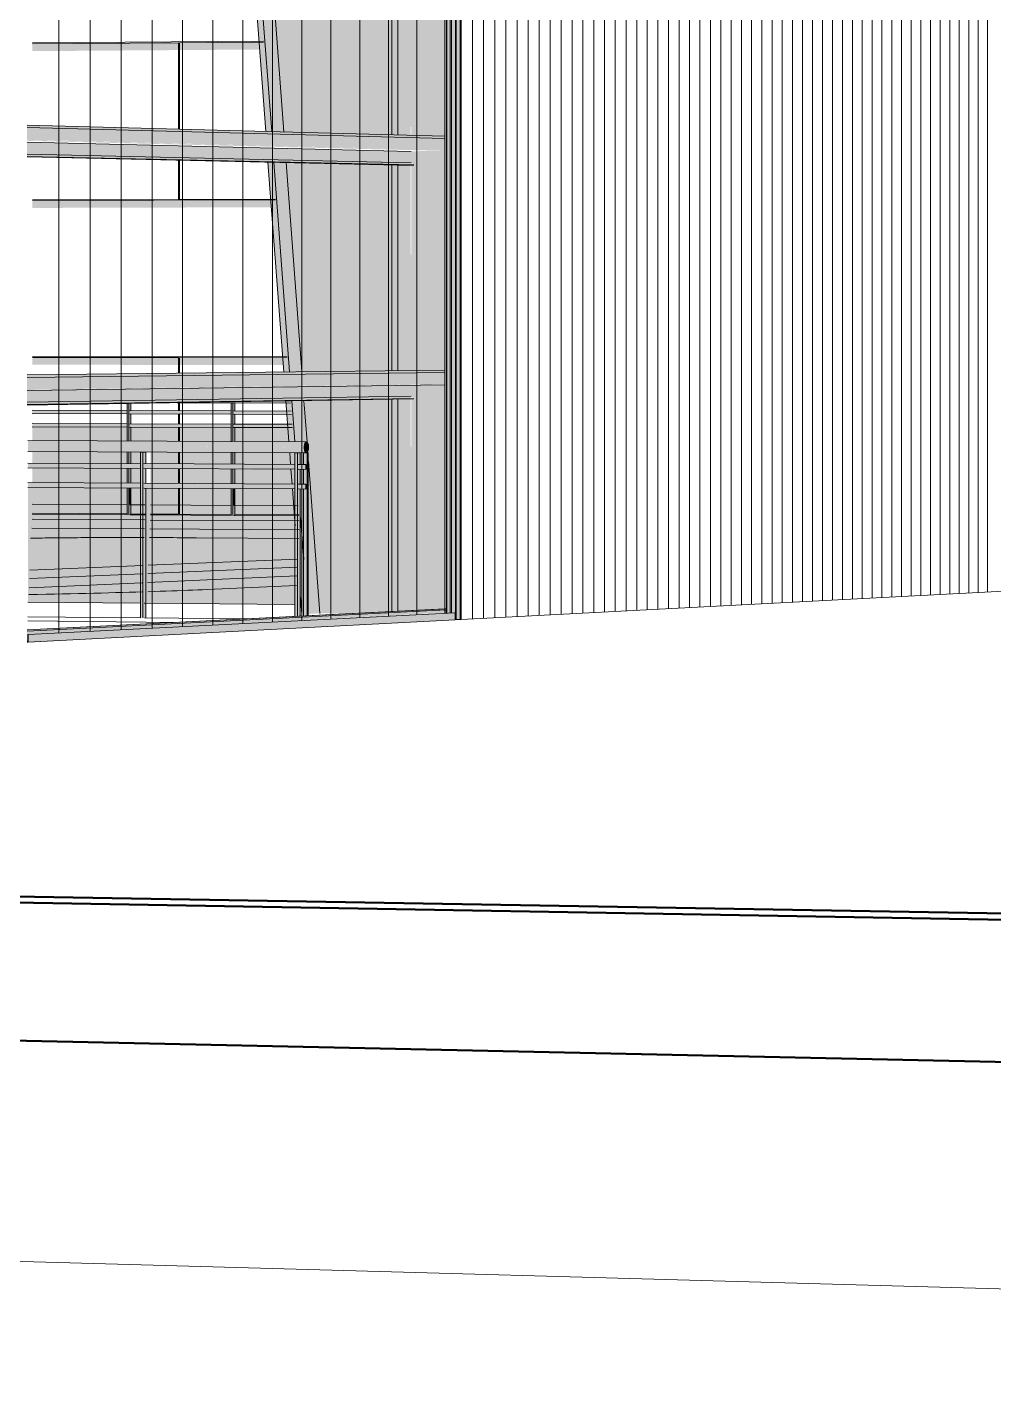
# Model space of a CAD drawing. Header units: inches. Extents: x 31213 to 31218, y -65 to 66.
# Drawn here: x 31217.7762 to 31217.8405, y 65.9282 to 66.0182 of the extents above; entities that cross this region are included whole.
import ezdxf

# ---------------------------------------------------------------- set-up
doc = ezdxf.new("R2010")
doc.units = ezdxf.units.IN
doc.header["$MEASUREMENT"] = 0
for name, pattern in [('Center 1_4_', [0.53125, 0.25, -0.09375, 0.09375, -0.09375]), ('Dash 1_16_', [0.125, 0.0625, -0.0625]), ('Hidden', [0.28125, 0.1875, -0.09375])]:
    doc.linetypes.add(name, pattern=pattern)
for name, color, linetype, lineweight in [('A-FLOR', 192, 'Continuous', 13), ('A-FLOR-CLRS', 90, 'Dash 1_16_', 9), ('A-FLOR-HRAL', 11, 'Continuous', 9), ('A-FLOR-OTLN', 90, 'Continuous', 9), ('A-GLAZ-CURT', 52, 'Continuous', 9), ('A-GLAZ-CWMG', 51, 'Continuous', 9), ('A-PROP-SBCK', 71, 'Hidden', 50), ('A-WALL', 113, 'Continuous', 13), ('A-WALL-PATT', 111, 'Continuous', 13), ('L-SITE-WALL', 31, 'Continuous', 13), ('PROP', 3, 'Center 1_4_', 9), ('S-BEAM', 12, 'Continuous', 9), ('S-COLS', 52, 'Continuous', 9)]:
    doc.layers.add(name, color=color, linetype=linetype, lineweight=lineweight)

# ---------------------------------------------------------------- blocks, each defined once
blk = doc.blocks.new('FP_83-Looking South West')
at = {"layer": 'A-WALL-PATT', "lineweight": 9}
for p, q in [((-31660.034528, 65.978741), (-31660.034528, 66.05645)), ((-31660.03378, 65.97878), (-31660.03378, 66.056346)), ((-31660.033034, 65.978819), (-31660.033034, 66.056242)), ((-31660.032292, 65.978858), (-31660.032292, 66.056139)), ((-31660.031552, 65.978896), (-31660.031552, 66.056036)), ((-31660.030815, 65.978935), (-31660.030815, 66.055934)), ((-31660.03008, 65.994473), (-31660.03008, 66.055832)), ((-31660.029348, 65.994473), (-31660.029348, 66.05573)), ((-31660.028619, 65.97905), (-31660.028619, 66.055629)), ((-31660.027892, 65.979088), (-31660.027892, 66.055528)), ((-31660.027169, 65.979126), (-31660.027169, 66.055427)), ((-31660.026447, 65.979164), (-31660.026447, 66.055327)), ((-31660.025729, 65.979201), (-31660.025729, 66.055227)), ((-31660.025012, 65.979239), (-31660.025012, 66.055128)), ((-31660.024299, 65.979276), (-31660.024299, 66.055029)), ((-31660.023588, 65.979313), (-31660.023588, 66.05493)), ((-31660.02288, 65.97935), (-31660.02288, 66.054831)), ((-31660.022174, 65.979387), (-31660.022174, 66.054733)), ((-31660.02147, 65.979424), (-31660.02147, 66.054636)), ((-31660.020769, 65.979461), (-31660.020769, 66.054538)), ((-31660.020071, 65.979497), (-31660.020071, 66.054441)), ((-31660.019375, 65.979534), (-31660.019375, 66.054345)), ((-31660.018682, 65.97957), (-31660.018682, 66.054248)), ((-31660.017991, 65.979606), (-31660.017991, 66.054152)), ((-31660.017302, 65.979642), (-31660.017302, 66.054057)), ((-31660.016616, 65.979678), (-31660.016616, 66.053961)), ((-31660.015933, 65.979714), (-31660.015933, 66.053866)), ((-31660.015251, 65.979749), (-31660.015251, 66.053772)), ((-31660.014572, 65.979785), (-31660.014572, 66.053677)), ((-31660.013896, 65.97982), (-31660.013896, 66.053583)), ((-31660.013222, 65.979856), (-31660.013222, 66.05349)), ((-31660.01255, 65.979891), (-31660.01255, 66.053396)), ((-31660.011881, 65.979926), (-31660.011881, 66.053303)), ((-31660.011213, 65.979961), (-31660.011213, 66.053211)), ((-31660.010549, 65.979995), (-31660.010549, 66.053118)), ((-31660.009886, 65.98003), (-31660.009886, 66.053026)), ((-31660.009226, 65.980065), (-31660.009226, 66.052935)), ((-31660.008568, 65.980099), (-31660.008568, 66.052843)), ((-31660.007912, 65.980133), (-31660.007912, 66.052752)), ((-31660.007259, 65.980168), (-31660.007259, 66.052661)), ((-31660.006608, 65.980202), (-31660.006608, 66.052571)), ((-31660.005959, 65.980236), (-31660.005959, 66.052481)), ((-31660.005312, 65.980269), (-31660.005312, 66.052391)), ((-31660.004668, 65.980303), (-31660.004668, 66.052301)), ((-31660.004025, 65.980337), (-31660.004025, 66.052212)), ((-31660.003385, 65.98037), (-31660.003385, 66.052123)), ((-31660.002747, 65.980404), (-31660.002747, 66.052034)), ((-31660.002112, 65.980437), (-31660.002112, 66.051946)), ((-31660.001478, 65.98047), (-31660.001478, 66.051858)), ((-31660.000846, 65.980503), (-31660.000846, 66.05177)), ((-31660.000217, 65.980536), (-31660.000217, 66.051683)), ((-31660.03008, 65.978973), (-31660.03008, 65.994456)), ((-31660.029348, 65.979012), (-31660.029348, 65.994466))]:
    blk.add_line(p, q, dxfattribs=at)
blk = doc.blocks.new('FP_85-Looking South West')
at = {"layer": 'A-WALL-PATT', "lineweight": 9}
for p, q in [((-31660.048434, 66.017212), (-31660.063824, 66.017098)), ((-31660.054092, 66.017116), (-31660.063824, 66.017044)), ((-31660.054092, 66.017116), (-31660.054092, 66.011379)), ((-31660.04843, 66.017158), (-31660.054038, 66.017116)), ((-31660.054038, 66.017116), (-31660.054038, 66.011378)), ((-31660.054092, 66.009308), (-31660.054092, 66.006683)), ((-31660.054038, 66.009307), (-31660.054038, 66.006684)), ((-31660.054092, 66.006683), (-31660.063824, 66.006655)), ((-31660.047644, 66.006648), (-31660.063824, 66.006601)), ((-31660.047648, 66.006702), (-31660.054038, 66.006684)), ((-31660.04686, 65.996185), (-31660.063824, 65.996213)), ((-31660.054092, 65.996142), (-31660.063824, 65.996158)), ((-31660.054092, 65.996142), (-31660.054092, 65.995103)), ((-31660.046856, 65.99613), (-31660.054038, 65.996142)), ((-31660.054038, 65.996142), (-31660.054038, 65.995103)), ((-31660.054092, 65.993134), (-31660.054092, 65.992608)), ((-31660.054038, 65.993135), (-31660.054038, 65.992607)), ((-31660.054092, 65.992387), (-31660.054092, 65.991725)), ((-31660.054038, 65.992387), (-31660.054038, 65.991725)), ((-31660.054092, 65.991504), (-31660.054092, 65.990566)), ((-31660.054038, 65.991504), (-31660.054038, 65.990566)), ((-31660.054092, 65.989844), (-31660.054092, 65.989057)), ((-31660.054038, 65.989844), (-31660.054038, 65.989057)), ((-31660.054092, 65.98873), (-31660.054092, 65.98775)), ((-31660.054038, 65.98873), (-31660.054038, 65.98775)), ((-31660.054092, 65.987424), (-31660.054092, 65.98632)), ((-31660.054038, 65.987423), (-31660.054038, 65.986319)), ((-31660.057514, 65.985731), (-31660.063824, 65.98577)), ((-31660.056315, 65.985723), (-31660.057271, 65.985729)), ((-31660.054092, 65.98571), (-31660.055955, 65.985721)), ((-31660.054092, 65.98632), (-31660.054092, 65.98571)), ((-31660.054038, 65.986319), (-31660.054038, 65.985709)), ((-31660.050576, 65.985688), (-31660.054038, 65.985709)), ((-31660.046073, 65.98566), (-31660.050334, 65.985686))]:
    blk.add_line(p, q, dxfattribs=at)
blk = doc.blocks.new('FP_101-Looking South West')
at = {"layer": 'A-WALL-PATT', "lineweight": 9}
for p, q in [((-31660.062077, 65.977802), (-31660.062077, 66.110892)), ((-31660.059985, 65.97791), (-31660.059985, 66.110358)), ((-31660.057913, 65.978016), (-31660.057913, 66.109828)), ((-31660.055861, 65.978121), (-31660.055861, 66.109304)), ((-31660.053828, 65.978224), (-31660.053828, 66.108784)), ((-31660.051815, 65.978328), (-31660.051815, 66.108269)), ((-31660.04982, 65.97843), (-31660.04982, 66.10776)), ((-31660.047845, 65.978531), (-31660.047845, 66.107255)), ((-31660.045887, 65.978631), (-31660.045887, 66.106754)), ((-31660.043948, 65.97873), (-31660.043948, 66.106259)), ((-31660.042027, 65.978828), (-31660.042027, 66.105768)), ((-31660.040123, 65.978926), (-31660.040123, 66.105286)), ((-31660.038237, 65.979022), (-31660.038237, 66.104799)), ((-31660.036368, 65.979118), (-31660.036368, 66.104321))]:
    blk.add_line(p, q, dxfattribs=at)

msp = doc.modelspace()

# ---------------------------------------------------------------- hatches: boundary and pattern name
at = {"layer": 'A-FLOR-HRAL', "lineweight": 5}
h = msp.add_hatch(color=256, dxfattribs=at)
h.paths.add_polyline_path([(31217.782923, 65.987772), (31217.782923, 65.988747), (31217.782815, 65.988747), (31217.782815, 65.987772)], flags=0)
h.paths.add_polyline_path([(31217.782923, 65.989076), (31217.782923, 65.989854), (31217.782815, 65.989853), (31217.782815, 65.989077)], flags=0)
h.paths.add_polyline_path([(31217.782923, 65.990579), (31217.782923, 65.993081), (31217.782815, 65.993079), (31217.782833, 65.990579), (31217.782922, 65.990579)], flags=0)
h = msp.add_hatch(color=256, dxfattribs=at)
h.paths.add_polyline_path([(31217.783059, 65.991737), (31217.783059, 65.992398), (31217.782923, 65.992398), (31217.782937, 65.991737)], flags=0)
h.paths.add_polyline_path([(31217.783059, 65.992618), (31217.783059, 65.993083), (31217.782923, 65.993081), (31217.782937, 65.992618)], flags=0)
for points in [[(31217.793699, 65.993111), (31217.793682, 65.993255), (31217.787717, 65.993128), (31217.793401, 65.993112)], [(31217.793755, 65.992362), (31217.793738, 65.992584), (31217.776506, 65.992639), (31217.776506, 65.992419), (31217.792764, 65.992366)], [(31217.793821, 65.991476), (31217.793804, 65.991698), (31217.776506, 65.99176), (31217.776506, 65.99154), (31217.792764, 65.99148)], [(31217.794612, 65.990171), (31217.79464, 65.990389), (31217.794714, 65.990524), (31217.794744, 65.990541), (31217.776211, 65.990617), (31217.776211, 65.99025), (31217.792666, 65.99018)], [(31217.783871, 65.978812), (31217.783871, 65.98985), (31217.783711, 65.98985), (31217.783711, 65.978814)], [(31217.793995, 65.978909), (31217.794156, 65.978917), (31217.794156, 65.989804), (31217.793995, 65.989805), (31217.793995, 65.97912)], [(31217.794561, 65.978937), (31217.794803, 65.97895), (31217.794803, 65.989803), (31217.794561, 65.989804), (31217.794561, 65.979119)], [(31217.794803, 65.97895), (31217.794876, 65.978953), (31217.794876, 65.989805), (31217.794803, 65.989803), (31217.794803, 65.979154)], [(31217.79471, 65.9887), (31217.794808, 65.988702), (31217.794808, 65.98903), (31217.79471, 65.989027)], [(31217.782923, 65.985679), (31217.782923, 65.987442), (31217.782815, 65.987436), (31217.782815, 65.98568)], [(31217.783059, 65.986339), (31217.783059, 65.987441), (31217.782937, 65.987436), (31217.782937, 65.98634)], [(31217.78407, 65.979787), (31217.78407, 65.987447), (31217.783871, 65.987449), (31217.783871, 65.979789)], [(31217.789862, 65.985636), (31217.789862, 65.987404), (31217.789753, 65.987376), (31217.789753, 65.985636)], [(31217.789996, 65.986298), (31217.789996, 65.987404), (31217.789875, 65.987376), (31217.789875, 65.986299)], [(31217.79471, 65.987389), (31217.794808, 65.987392), (31217.794808, 65.98772), (31217.79471, 65.987717)]]:
    msp.add_hatch(color=256, dxfattribs=at).paths.add_polyline_path(points, flags=0)
h = msp.add_hatch(color=256, dxfattribs=at)
h.paths.add_polyline_path([(31217.789862, 65.987735), (31217.789862, 65.988713), (31217.789753, 65.988688), (31217.789753, 65.987735)], flags=0)
h.paths.add_polyline_path([(31217.789862, 65.989043), (31217.789862, 65.989819), (31217.789753, 65.989814), (31217.789753, 65.989044)], flags=0)
h.paths.add_polyline_path([(31217.789862, 65.990554), (31217.789862, 65.993119), (31217.789753, 65.993119), (31217.789753, 65.990554)], flags=0)
h = msp.add_hatch(color=256, dxfattribs=at)
h.paths.add_polyline_path([(31217.789996, 65.991712), (31217.789996, 65.992375), (31217.789862, 65.992375), (31217.789875, 65.991712)], flags=0)
h.paths.add_polyline_path([(31217.789996, 65.992596), (31217.789996, 65.993121), (31217.789862, 65.993119), (31217.789875, 65.992596)], flags=0)
at = {"layer": 'A-FLOR-HRAL', "lineweight": 5, "transparency": 33554466}
h = msp.add_hatch(color=256, dxfattribs=at)
h.paths.add_polyline_path([(31217.782937, 65.98634), (31217.782937, 65.987442), (31217.776506, 65.987477), (31217.776506, 65.986378), (31217.781808, 65.986346)], flags=0)
h.paths.add_polyline_path([(31217.782937, 65.987772), (31217.782937, 65.988747), (31217.776506, 65.988778), (31217.776506, 65.987806), (31217.781808, 65.987778)], flags=0)
h.paths.add_polyline_path([(31217.782937, 65.989076), (31217.782937, 65.989854), (31217.776506, 65.989873), (31217.776506, 65.989107), (31217.782656, 65.989077)], flags=0)
h.paths.add_polyline_path([(31217.782937, 65.990578), (31217.782937, 65.991517), (31217.776506, 65.991541), (31217.776506, 65.990608), (31217.782922, 65.990579)], flags=0)
at = {"layer": 'A-FLOR-HRAL', "lineweight": 5}
h = msp.add_hatch(color=256, dxfattribs=at)
h.paths.add_polyline_path([(31217.782923, 65.985676), (31217.783059, 65.985681), (31217.783059, 65.986339), (31217.782937, 65.98634), (31217.782923, 65.985941)], flags=0)
h.paths.add_polyline_path([(31217.783059, 65.987771), (31217.783059, 65.988746), (31217.782937, 65.988747), (31217.782937, 65.987772)], flags=0)
h.paths.add_polyline_path([(31217.783059, 65.989075), (31217.783059, 65.989853), (31217.782937, 65.989853), (31217.782937, 65.989076)], flags=0)
h.paths.add_polyline_path([(31217.783059, 65.990578), (31217.783059, 65.991516), (31217.782937, 65.991517), (31217.782937, 65.990578)], flags=0)
at = {"layer": 'A-FLOR-HRAL', "lineweight": 5, "transparency": 33554466}
h = msp.add_hatch(color=256, dxfattribs=at)
h.paths.add_polyline_path([(31217.789875, 65.986299), (31217.789875, 65.987404), (31217.784374, 65.987434), (31217.784374, 65.986331), (31217.788382, 65.986307)], flags=0)
h.paths.add_polyline_path([(31217.784015, 65.986333), (31217.783999, 65.987436), (31217.782937, 65.987436), (31217.782937, 65.98634), (31217.783999, 65.986333)], flags=0)
h.paths.add_polyline_path([(31217.789875, 65.987735), (31217.789875, 65.988713), (31217.784374, 65.98874), (31217.784374, 65.987764), (31217.788382, 65.987743)], flags=0)
h.paths.add_polyline_path([(31217.784015, 65.987766), (31217.783999, 65.988742), (31217.782937, 65.988747), (31217.782937, 65.987772), (31217.783999, 65.987766)], flags=0)
h.paths.add_polyline_path([(31217.789875, 65.989043), (31217.789875, 65.989819), (31217.782937, 65.989849), (31217.782937, 65.989076), (31217.784015, 65.989071), (31217.784015, 65.98984), (31217.784374, 65.989838), (31217.784374, 65.989069), (31217.789664, 65.989044)], flags=0)
h.paths.add_polyline_path([(31217.789875, 65.990554), (31217.789875, 65.991492), (31217.782937, 65.991517), (31217.782937, 65.990578), (31217.789687, 65.990554)], flags=0)
at = {"layer": 'A-FLOR-HRAL', "lineweight": 5}
h = msp.add_hatch(color=256, dxfattribs=at)
h.paths.add_polyline_path([(31217.789862, 65.985633), (31217.789996, 65.985637), (31217.789996, 65.986298), (31217.789875, 65.986299), (31217.789862, 65.985941)], flags=0)
h.paths.add_polyline_path([(31217.789996, 65.987734), (31217.789996, 65.988712), (31217.789875, 65.988688), (31217.789875, 65.987735)], flags=0)
h.paths.add_polyline_path([(31217.789996, 65.989042), (31217.789996, 65.989818), (31217.789875, 65.989814), (31217.789875, 65.989043)], flags=0)
h.paths.add_polyline_path([(31217.789996, 65.990553), (31217.789996, 65.991491), (31217.789875, 65.991491), (31217.789884, 65.990554)], flags=0)
at = {"layer": 'A-FLOR-HRAL', "lineweight": 5, "transparency": 33554466}
h = msp.add_hatch(color=256, dxfattribs=at)
h.paths.add_polyline_path([(31217.794211, 65.986273), (31217.794128, 65.987381), (31217.789875, 65.987376), (31217.789875, 65.986299), (31217.792764, 65.986281)], flags=0)
h.paths.add_polyline_path([(31217.794103, 65.987712), (31217.794029, 65.988692), (31217.789875, 65.988688), (31217.789875, 65.987735), (31217.792764, 65.987719)], flags=0)
h.paths.add_polyline_path([(31217.794005, 65.989023), (31217.793947, 65.989801), (31217.789875, 65.989814), (31217.789875, 65.989043), (31217.793678, 65.989025)], flags=0)
h.paths.add_polyline_path([(31217.793891, 65.990538), (31217.793821, 65.991477), (31217.789875, 65.991492), (31217.789884, 65.990554), (31217.793646, 65.990539)], flags=0)
at = {"layer": 'A-FLOR-HRAL', "lineweight": 5}
h = msp.add_hatch(color=256, dxfattribs=at)
h.paths.add_polyline_path([(31217.794744, 65.989808), (31217.794686, 65.989854), (31217.794625, 65.990022), (31217.794612, 65.990171), (31217.776211, 65.99025), (31217.776211, 65.98989), (31217.79471, 65.989808)], flags=0)
h.paths.add_polyline_path([(31217.641216, 65.990489), (31217.641194, 65.990797), (31217.626934, 65.99055), (31217.641169, 65.990489)], flags=0)
at = {"layer": 'A-FLOR-HRAL'}
msp.add_hatch(color=256, dxfattribs=at).paths.add_polyline_path([(31217.794744, 65.989808), (31217.794804, 65.989825), (31217.794857, 65.989903), (31217.794893, 65.990028), (31217.794878, 65.990394), (31217.794804, 65.990526), (31217.794733, 65.990535), (31217.794686, 65.990492), (31217.794625, 65.990321), (31217.79464, 65.989955), (31217.794714, 65.989823)], flags=0)
at = {"layer": 'A-FLOR-HRAL', "lineweight": 5}
h = msp.add_hatch(color=256, dxfattribs=at)
h.paths.add_polyline_path([(31217.79471, 65.9887), (31217.79471, 65.989027), (31217.776211, 65.989115), (31217.776211, 65.98879), (31217.794638, 65.9887)], flags=0)
h.paths.add_polyline_path([(31217.641289, 65.98945), (31217.641267, 65.989756), (31217.601311, 65.989945), (31217.601311, 65.989645), (31217.637038, 65.989471)], flags=0)
h = msp.add_hatch(color=256, dxfattribs=at)
h.paths.add_polyline_path([(31217.783971, 65.978811), (31217.78407, 65.978816), (31217.78407, 65.979787), (31217.783871, 65.979789), (31217.783871, 65.978812)], flags=0)
h.paths.add_polyline_path([(31217.783921, 65.987774), (31217.78407, 65.987779), (31217.78407, 65.988752), (31217.783871, 65.988753), (31217.783871, 65.987775)], flags=0)
h.paths.add_polyline_path([(31217.783921, 65.989078), (31217.78407, 65.989082), (31217.78407, 65.989854), (31217.783871, 65.98985), (31217.783871, 65.989079)], flags=0)
h = msp.add_hatch(color=256, dxfattribs=at)
h.paths.add_polyline_path([(31217.794156, 65.978917), (31217.794352, 65.978927), (31217.794352, 65.987391), (31217.794156, 65.987389), (31217.794156, 65.979154)], flags=0)
h.paths.add_polyline_path([(31217.794205, 65.98772), (31217.794352, 65.987724), (31217.794352, 65.988701), (31217.794156, 65.9887), (31217.794156, 65.98772)], flags=0)
h.paths.add_polyline_path([(31217.794205, 65.98903), (31217.794352, 65.989033), (31217.794352, 65.989809), (31217.794156, 65.989804), (31217.794156, 65.98903)], flags=0)
h = msp.add_hatch(color=256, dxfattribs=at)
h.paths.add_polyline_path([(31217.79471, 65.987389), (31217.79471, 65.987717), (31217.776211, 65.987815), (31217.776211, 65.98749), (31217.794638, 65.98739)], flags=0)
h.paths.add_polyline_path([(31217.641374, 65.988226), (31217.641353, 65.988532), (31217.601311, 65.988745), (31217.601311, 65.988445), (31217.637038, 65.98825)], flags=0)
at = {"layer": 'A-FLOR-HRAL', "lineweight": 5, "transparency": 33554466}
for points in [[(31217.783865, 65.979789), (31217.783865, 65.987449), (31217.776211, 65.987491), (31217.776211, 65.979856), (31217.77713, 65.979848)], [(31217.782937, 65.98634), (31217.782954, 65.98634), (31217.782937, 65.987376)], [(31217.794149, 65.979698), (31217.794149, 65.987393), (31217.783865, 65.987449), (31217.783865, 65.979789), (31217.785884, 65.979771)], [(31217.789875, 65.986299), (31217.789892, 65.986299), (31217.789875, 65.987241)], [(31217.783865, 65.979789), (31217.78389, 65.97979), (31217.783865, 65.98079)], [(31217.794149, 65.979698), (31217.794173, 65.9797), (31217.794149, 65.98079)]]:
    msp.add_hatch(color=256, dxfattribs=at).paths.add_polyline_path(points, flags=0)
at = {"layer": 'A-GLAZ-CWMG', "lineweight": 5}
h = msp.add_hatch(color=256, dxfattribs=at)
h.paths.add_polyline_path([(31217.803999, 65.979121), (31217.804092, 65.979153), (31217.804092, 65.979332), (31217.803999, 65.979327), (31217.803999, 65.979153)], flags=0)
h.paths.add_polyline_path([(31217.804092, 65.979413), (31217.804092, 66.057395), (31217.803979, 66.057392), (31217.803999, 65.979413)], flags=0)
for points in [[(31217.804005, 65.979122), (31217.804335, 65.979153), (31217.804335, 66.057346), (31217.804005, 66.057361), (31217.804005, 65.979153)], [(31217.80466, 65.978707), (31217.804694, 65.978721), (31217.804694, 66.057355), (31217.804335, 66.057341), (31217.804335, 65.979139), (31217.80466, 65.979153), (31217.80466, 65.978711)], [(31217.804693, 65.978709), (31217.804733, 65.978721), (31217.804733, 66.057399), (31217.804693, 66.057398), (31217.804693, 65.978711)], [(31217.804733, 65.978687), (31217.805, 65.978701), (31217.805, 66.057361), (31217.804733, 66.057399), (31217.804733, 65.985956)], [(31217.776155, 65.977917), (31217.804092, 65.979332), (31217.804092, 65.979413), (31217.776155, 65.978003)], [(31217.776155, 65.977256), (31217.776219, 65.97726), (31217.77624, 65.977701), (31217.803999, 65.979153), (31217.803999, 65.979393), (31217.776155, 65.977987), (31217.776155, 65.977443)], [(31217.776238, 65.977196), (31217.804659, 65.978683), (31217.804659, 65.979153), (31217.776238, 65.977699), (31217.776238, 65.977443)], [(31217.804092, 65.979126), (31217.804116, 65.979153), (31217.804092, 65.979153)], [(31217.804694, 65.978703), (31217.804694, 65.978709), (31217.80466, 65.978703)], [(31217.804733, 65.978687), (31217.804733, 65.978711), (31217.804693, 65.978687)]]:
    msp.add_hatch(color=256, dxfattribs=at).paths.add_polyline_path(points, flags=0)
at = {"layer": 'A-GLAZ-CWMG'}
for points in [[(31217.776217, 65.977221), (31217.776238, 65.977222), (31217.776217, 65.977443)], [(31217.776238, 65.977196), (31217.776217, 65.977218), (31217.776153, 65.977197)]]:
    msp.add_hatch(color=256, dxfattribs=at).paths.add_polyline_path(points, flags=0)
at = {"layer": 'L-SITE-WALL', "lineweight": 5}
h = msp.add_hatch(color=256, dxfattribs=at)
h.paths.add_polyline_path([(31217.80466, 65.978707), (31217.804694, 65.978721), (31217.804694, 66.056545), (31217.804335, 66.056536), (31217.804335, 65.979139), (31217.80466, 65.979153), (31217.80466, 65.978711)], flags=0)
h.paths.add_polyline_path([(31217.801709, 65.979298), (31217.80398, 65.979414), (31217.80398, 65.994334), (31217.801744, 65.994303), (31217.801744, 65.993572), (31217.801914, 65.993426), (31217.801892, 65.993399), (31217.801744, 65.993397), (31217.801744, 65.990215), (31217.801709, 65.990215), (31217.801709, 65.979393)], flags=0)
h.paths.add_polyline_path([(31217.801709, 65.99529), (31217.80398, 65.995316), (31217.80398, 66.009901), (31217.801744, 66.009891), (31217.801744, 66.00912), (31217.801914, 66.008976), (31217.801892, 66.008949), (31217.801744, 66.008952), (31217.801744, 66.002992), (31217.801709, 66.002992), (31217.801709, 65.99637)], flags=0)
h.paths.add_polyline_path([(31217.80398, 66.010884), (31217.80398, 66.025464), (31217.801744, 66.02544), (31217.801744, 66.024668), (31217.801914, 66.024525), (31217.801892, 66.024498), (31217.801744, 66.024507), (31217.801744, 66.024286), (31217.801709, 66.024286), (31217.801709, 66.011509), (31217.801744, 66.011509), (31217.801744, 66.010944), (31217.803503, 66.010896)], flags=0)
h.paths.add_polyline_path([(31217.80398, 66.026451), (31217.80398, 66.041027), (31217.801744, 66.040988), (31217.801744, 66.040216), (31217.801914, 66.040075), (31217.801892, 66.040047), (31217.801744, 66.040062), (31217.801744, 66.037063), (31217.801709, 66.037063), (31217.801709, 66.028545), (31217.801744, 66.028545), (31217.801744, 66.026597), (31217.803524, 66.026481)], flags=0)
h.paths.add_polyline_path([(31217.80398, 66.042019), (31217.803969, 66.056527), (31217.801744, 66.056473), (31217.801744, 66.055765), (31217.801914, 66.055624), (31217.801892, 66.055596), (31217.801744, 66.055617), (31217.801744, 66.054099), (31217.801709, 66.054099), (31217.801709, 66.042254), (31217.803411, 66.042078)], flags=0)
h = msp.add_hatch(color=256, dxfattribs=at)
h.paths.add_polyline_path([(31217.80506, 65.978701), (31217.80506, 66.056554), (31217.805, 66.056553), (31217.805, 65.978702)], flags=0)
h.paths.add_polyline_path([(31217.804694, 65.978705), (31217.804694, 65.978709), (31217.80466, 65.978705)], flags=0)
at = {"layer": 'S-BEAM', "lineweight": 5}
h = msp.add_hatch(color=256, dxfattribs=at)
h.paths.add_polyline_path([(31217.776515, 66.016555), (31217.791945, 66.016666), (31217.791907, 66.017182), (31217.776515, 66.017067)], flags=0)
h.paths.add_polyline_path([(31217.891215, 66.017383), (31217.896415, 66.01742), (31217.896373, 66.017959), (31217.891215, 66.017921), (31217.891215, 66.017478)], flags=0)
h = msp.add_hatch(color=256, dxfattribs=at)
h.paths.add_polyline_path([(31217.906302, 66.008043), (31217.906298, 66.008155), (31217.89111, 66.00856), (31217.891109, 66.008442), (31217.906237, 66.008044)], flags=0)
h.paths.add_polyline_path([(31217.803979, 66.010734), (31217.80398, 66.010884), (31217.776156, 66.011625), (31217.776155, 66.011465), (31217.803896, 66.010736)], flags=0)
h.paths.add_polyline_path([(31217.654807, 66.014657), (31217.654807, 66.014861), (31217.60112, 66.016293), (31217.601119, 66.016068), (31217.654701, 66.014659)], flags=0)
h = msp.add_hatch(color=256, dxfattribs=at)
h.paths.add_polyline_path([(31217.906442, 66.007467), (31217.906442, 66.008039), (31217.906404, 66.00804), (31217.906404, 66.007468)], flags=0)
h.paths.add_polyline_path([(31217.906302, 66.00747), (31217.906302, 66.008043), (31217.891109, 66.008442), (31217.891109, 66.007841), (31217.904448, 66.007515)], flags=0)
h.paths.add_polyline_path([(31217.804261, 66.009963), (31217.804261, 66.010726), (31217.804117, 66.01073), (31217.804117, 66.009966)], flags=0)
h.paths.add_polyline_path([(31217.803979, 66.009969), (31217.803979, 66.010734), (31217.776155, 66.011465), (31217.776155, 66.010649), (31217.803408, 66.009983)], flags=0)
h.paths.add_polyline_path([(31217.654807, 66.013613), (31217.654807, 66.014657), (31217.601119, 66.016068), (31217.601119, 66.014924), (31217.654341, 66.013625)], flags=0)
h = msp.add_hatch(color=256, dxfattribs=at)
h.paths.add_polyline_path([(31217.906321, 66.007423), (31217.906321, 66.00747), (31217.891109, 66.007817), (31217.891109, 66.007792), (31217.904448, 66.007469)], flags=0)
h.paths.add_polyline_path([(31217.80398, 66.009907), (31217.804005, 66.009969), (31217.776155, 66.010636), (31217.776155, 66.010583), (31217.803836, 66.009911)], flags=0)
h.paths.add_polyline_path([(31217.654807, 66.013528), (31217.654807, 66.013613), (31217.601119, 66.014921), (31217.601119, 66.014831), (31217.654624, 66.013533)], flags=0)
h = msp.add_hatch(color=256, dxfattribs=at)
h.paths.add_polyline_path([(31217.903958, 66.00741), (31217.903958, 66.007428), (31217.900059, 66.007503)], flags=0)
h.paths.add_polyline_path([(31217.800843, 66.009889), (31217.800843, 66.009914), (31217.794637, 66.010038)], flags=0)
h.paths.add_polyline_path([(31217.650509, 66.013503), (31217.650509, 66.013537), (31217.601123, 66.014709), (31217.601123, 66.014691), (31217.649967, 66.013516)], flags=0)
h = msp.add_hatch(color=256, dxfattribs=at)
h.paths.add_polyline_path([(31217.904455, 66.006837), (31217.904455, 66.007398), (31217.891116, 66.007718), (31217.891116, 66.007134), (31217.900059, 66.006935)], flags=0)
h.paths.add_polyline_path([(31217.801744, 66.00912), (31217.801744, 66.009867), (31217.776162, 66.010482), (31217.776162, 66.009688), (31217.794637, 66.009278)], flags=0)
h.paths.add_polyline_path([(31217.652166, 66.012444), (31217.652166, 66.013463), (31217.601123, 66.014691), (31217.601123, 66.013578), (31217.649967, 66.012493)], flags=0)
h = msp.add_hatch(color=256, dxfattribs=at)
h.paths.add_polyline_path([(31217.904605, 66.006729), (31217.904455, 66.006837), (31217.891116, 66.007134), (31217.891116, 66.007024), (31217.904455, 66.006732)], flags=0)
h.paths.add_polyline_path([(31217.801843, 66.008977), (31217.801673, 66.009121), (31217.776162, 66.009688), (31217.776162, 66.009539), (31217.801049, 66.008995)], flags=0)
h.paths.add_polyline_path([(31217.652384, 66.012247), (31217.652166, 66.012444), (31217.601123, 66.013578), (31217.601123, 66.013369), (31217.652252, 66.01225)], flags=0)
h = msp.add_hatch(color=256, dxfattribs=at)
h.paths.add_polyline_path([(31217.904587, 66.006709), (31217.904605, 66.006729), (31217.904455, 66.006711)], flags=0)
h.paths.add_polyline_path([(31217.801821, 66.00895), (31217.801843, 66.008977), (31217.801027, 66.008967)], flags=0)
h.paths.add_polyline_path([(31217.652356, 66.01221), (31217.652384, 66.012247), (31217.601123, 66.013369), (31217.601123, 66.013328), (31217.652223, 66.012213)], flags=0)
h = msp.add_hatch(color=256, dxfattribs=at)
h.paths.add_polyline_path([(31217.776515, 66.006113), (31217.792732, 66.006157), (31217.792693, 66.006672), (31217.776515, 66.006626)], flags=0)
h.paths.add_polyline_path([(31217.891215, 66.006419), (31217.897275, 66.006435), (31217.89724, 66.006872), (31217.89311, 66.006963), (31217.891215, 66.006957), (31217.891215, 66.006502)], flags=0)
for points in [[(31217.776515, 66.006626), (31217.792691, 66.0067), (31217.792691, 66.006708), (31217.776515, 66.006636)], [(31217.793519, 65.99564), (31217.793481, 65.996156), (31217.776515, 65.996184), (31217.776515, 65.995672), (31217.787812, 65.995651)]]:
    msp.add_hatch(color=256, dxfattribs=at).paths.add_polyline_path(points, flags=0)
h = msp.add_hatch(color=256, dxfattribs=at)
h.paths.add_polyline_path([(31217.601119, 65.992751), (31217.654807, 65.993388), (31217.654807, 65.993604), (31217.60112, 65.992988)], flags=0)
h.paths.add_polyline_path([(31217.776155, 65.994828), (31217.803979, 65.995158), (31217.80398, 65.995316), (31217.776156, 65.994997)], flags=0)
h.paths.add_polyline_path([(31217.891109, 65.996191), (31217.905932, 65.996367), (31217.905788, 65.996484), (31217.89111, 65.996316)], flags=0)
h = msp.add_hatch(color=256, dxfattribs=at)
h.paths.add_polyline_path([(31217.601119, 65.991607), (31217.654807, 65.992345), (31217.654807, 65.993388), (31217.601119, 65.992751), (31217.601119, 65.992356)], flags=0)
h.paths.add_polyline_path([(31217.776155, 65.994011), (31217.803979, 65.994394), (31217.803979, 65.995158), (31217.776155, 65.994828), (31217.776155, 65.994475)], flags=0)
h.paths.add_polyline_path([(31217.804117, 65.994395), (31217.804261, 65.994397), (31217.804261, 65.995161), (31217.804117, 65.995159), (31217.804117, 65.994474)], flags=0)
h.paths.add_polyline_path([(31217.891109, 65.99559), (31217.905932, 65.995794), (31217.905932, 65.996367), (31217.891109, 65.996191)], flags=0)
h = msp.add_hatch(color=256, dxfattribs=at)
h.paths.add_polyline_path([(31217.601119, 65.991518), (31217.654807, 65.992274), (31217.654807, 65.992345), (31217.601119, 65.991603), (31217.601119, 65.991528)], flags=0)
h.paths.add_polyline_path([(31217.776155, 65.993948), (31217.804005, 65.994364), (31217.804005, 65.994394), (31217.776155, 65.993997), (31217.776155, 65.993952)], flags=0)
h.paths.add_polyline_path([(31217.891109, 65.995544), (31217.905926, 65.995771), (31217.905932, 65.995794), (31217.891109, 65.995567), (31217.891109, 65.995544)], flags=0)
h = msp.add_hatch(color=256, dxfattribs=at)
h.paths.add_polyline_path([(31217.601123, 65.990429), (31217.652157, 65.991228), (31217.652157, 65.992226), (31217.601123, 65.991518), (31217.601123, 65.990573)], flags=0)
h.paths.add_polyline_path([(31217.776162, 65.993171), (31217.801744, 65.993572), (31217.801744, 65.994303), (31217.776162, 65.993948)], flags=0)
h.paths.add_polyline_path([(31217.891116, 65.994972), (31217.903958, 65.995173), (31217.903958, 65.995722), (31217.891116, 65.995543), (31217.891116, 65.995064)], flags=0)
h = msp.add_hatch(color=256, dxfattribs=at)
h.paths.add_polyline_path([(31217.601123, 65.990209), (31217.652384, 65.99103), (31217.652157, 65.991228), (31217.601123, 65.990429), (31217.601123, 65.99023)], flags=0)
h.paths.add_polyline_path([(31217.776162, 65.993014), (31217.801843, 65.993425), (31217.801673, 65.99357), (31217.776162, 65.993171)], flags=0)
h.paths.add_polyline_path([(31217.891116, 65.994856), (31217.904092, 65.995064), (31217.903958, 65.995173), (31217.891116, 65.994972)], flags=0)
at = {"layer": 'S-COLS', "lineweight": 5}
h = msp.add_hatch(color=256, dxfattribs=at)
h.paths.add_polyline_path([(31217.800444, 65.979234), (31217.800843, 65.979255), (31217.800843, 65.993382), (31217.800444, 65.993376), (31217.800444, 65.979393)], flags=0)
h.paths.add_polyline_path([(31217.800444, 65.995275), (31217.800843, 65.99528), (31217.800843, 66.008972), (31217.800444, 66.00898), (31217.800444, 65.99637)], flags=0)
h.paths.add_polyline_path([(31217.800843, 66.010968), (31217.800843, 66.024561), (31217.800444, 66.024585), (31217.800444, 66.010978)], flags=0)
h.paths.add_polyline_path([(31217.800843, 66.026655), (31217.800843, 66.04015), (31217.800444, 66.040189), (31217.800444, 66.026682)], flags=0)
h.paths.add_polyline_path([(31217.800843, 66.042343), (31217.800843, 66.055739), (31217.800444, 66.055793), (31217.800444, 66.042385)], flags=0)
h.paths.add_polyline_path([(31217.800843, 66.058031), (31217.800843, 66.071328), (31217.800444, 66.071397), (31217.800444, 66.058088)], flags=0)
h.paths.add_polyline_path([(31217.800843, 66.073719), (31217.800843, 66.086917), (31217.800444, 66.087002), (31217.800444, 66.073791)], flags=0)
h.paths.add_polyline_path([(31217.800843, 66.089407), (31217.800843, 66.101962), (31217.800644, 66.101765), (31217.800644, 66.101138), (31217.800444, 66.101121), (31217.800444, 66.089494)], flags=0)
h = msp.add_hatch(color=256, dxfattribs=at)
h.paths.add_polyline_path([(31217.800843, 65.979255), (31217.801709, 65.979298), (31217.801709, 65.993396), (31217.800843, 65.993382), (31217.800843, 65.979393)], flags=0)
h.paths.add_polyline_path([(31217.800843, 65.993557), (31217.801709, 65.993571), (31217.801709, 65.994302), (31217.800843, 65.99429)], flags=0)
h.paths.add_polyline_path([(31217.800843, 65.99528), (31217.801709, 65.99529), (31217.801709, 66.008953), (31217.800843, 66.008972), (31217.800843, 65.99637)], flags=0)
h.paths.add_polyline_path([(31217.801709, 66.009121), (31217.801709, 66.009893), (31217.800843, 66.009914), (31217.800843, 66.00914)], flags=0)
h.paths.add_polyline_path([(31217.801709, 66.010944), (31217.801709, 66.024509), (31217.800843, 66.024561), (31217.800843, 66.010968)], flags=0)
h.paths.add_polyline_path([(31217.801709, 66.02467), (31217.801709, 66.025444), (31217.800843, 66.025497), (31217.800843, 66.024722), (31217.801221, 66.0247)], flags=0)
h.paths.add_polyline_path([(31217.801709, 66.026599), (31217.801709, 66.040065), (31217.800843, 66.04015), (31217.800843, 66.026655), (31217.801221, 66.026631)], flags=0)
h.paths.add_polyline_path([(31217.801709, 66.04022), (31217.801709, 66.040994), (31217.800843, 66.041081), (31217.800843, 66.040305), (31217.801221, 66.040268)], flags=0)
h.paths.add_polyline_path([(31217.801709, 66.042254), (31217.801709, 66.055621), (31217.800843, 66.055739), (31217.800843, 66.042343)], flags=0)
h.paths.add_polyline_path([(31217.801709, 66.055769), (31217.801709, 66.056472), (31217.802156, 66.056483), (31217.800843, 66.056656), (31217.800843, 66.055887)], flags=0)
h.paths.add_polyline_path([(31217.802547, 66.057791), (31217.802547, 66.071032), (31217.800843, 66.071328), (31217.800843, 66.058031)], flags=0)
h.paths.add_polyline_path([(31217.802547, 66.071173), (31217.802547, 66.071948), (31217.800843, 66.072248), (31217.800843, 66.071469)], flags=0)
h.paths.add_polyline_path([(31217.802547, 66.073414), (31217.802547, 66.086557), (31217.800843, 66.086917), (31217.800843, 66.073719)], flags=0)
h.paths.add_polyline_path([(31217.802547, 66.086691), (31217.802547, 66.087467), (31217.800843, 66.087831), (31217.800843, 66.087052)], flags=0)
h.paths.add_polyline_path([(31217.802547, 66.089037), (31217.802547, 66.100414), (31217.802351, 66.100462), (31217.801756, 66.099943), (31217.801638, 66.099972), (31217.801638, 66.100637), (31217.800843, 66.100832), (31217.800843, 66.089407), (31217.801221, 66.089325)], flags=0)
h.paths.add_polyline_path([(31217.800843, 66.101236), (31217.802206, 66.101354), (31217.802547, 66.10127), (31217.802547, 66.101539), (31217.800843, 66.101962), (31217.800843, 66.101353)], flags=0)
h = msp.add_hatch(color=256, dxfattribs=at)
h.paths.add_polyline_path([(31217.797563, 65.979088), (31217.800446, 65.979234), (31217.800446, 65.993376), (31217.794656, 65.993282), (31217.794656, 65.99242), (31217.794823, 65.990526), (31217.794875, 65.99045), (31217.794911, 65.990327), (31217.794895, 65.989957), (31217.794852, 65.989803), (31217.794895, 65.989804), (31217.794911, 65.989026), (31217.795654, 65.979105)], flags=0)
h.paths.add_polyline_path([(31217.794448, 65.995206), (31217.800446, 65.995275), (31217.800446, 66.00898), (31217.793405, 66.009135), (31217.794361, 65.99637)], flags=0)
h.paths.add_polyline_path([(31217.800446, 66.010978), (31217.800446, 66.024585), (31217.792211, 66.02508), (31217.793205, 66.011802), (31217.793309, 66.01151), (31217.793227, 66.01151), (31217.793252, 66.011171), (31217.799442, 66.011005)], flags=0)
h.paths.add_polyline_path([(31217.800446, 66.026682), (31217.800446, 66.040189), (31217.79101, 66.041116), (31217.79205, 66.02723), (31217.799175, 66.026765)], flags=0)
h.paths.add_polyline_path([(31217.800446, 66.042385), (31217.800446, 66.055794), (31217.789802, 66.057246), (31217.79084, 66.043381), (31217.799034, 66.042531)], flags=0)
h.paths.add_polyline_path([(31217.800446, 66.058088), (31217.800446, 66.071398), (31217.788587, 66.073468), (31217.789624, 66.059626), (31217.799034, 66.058289)], flags=0)
h.paths.add_polyline_path([(31217.800446, 66.073792), (31217.800446, 66.087002), (31217.78912, 66.089412), (31217.788098, 66.088403), (31217.788333, 66.088354), (31217.78778, 66.087871), (31217.78752, 66.087824), (31217.787525, 66.087648), (31217.7884, 66.075965), (31217.798149, 66.074206)], flags=0)
h.paths.add_polyline_path([(31217.800446, 66.089495), (31217.800446, 66.100535), (31217.800387, 66.10053), (31217.791244, 66.091509), (31217.799034, 66.089804)], flags=0)
h = msp.add_hatch(color=256, dxfattribs=at)
h.paths.add_polyline_path([(31217.794577, 65.979067), (31217.794577, 65.982702), (31217.794368, 65.985491), (31217.794368, 65.980178), (31217.794451, 65.979068)], flags=0)
h.paths.add_polyline_path([(31217.794011, 65.987724), (31217.794011, 65.988703), (31217.79373, 65.988699), (31217.793803, 65.987725)], flags=0)
h.paths.add_polyline_path([(31217.794011, 65.989033), (31217.794011, 65.989804), (31217.793648, 65.989807), (31217.793705, 65.989034)], flags=0)
h.paths.add_polyline_path([(31217.79399, 65.990545), (31217.793786, 65.993268), (31217.793389, 65.993262), (31217.793592, 65.990547)], flags=0)
h.paths.add_polyline_path([(31217.793244, 65.995192), (31217.793642, 65.995196), (31217.792597, 66.009153), (31217.792199, 66.009161), (31217.793156, 65.99637)], flags=0)
h.paths.add_polyline_path([(31217.792444, 66.011193), (31217.791401, 66.025128), (31217.791002, 66.025152), (31217.792046, 66.011204)], flags=0)
h.paths.add_polyline_path([(31217.79124, 66.027282), (31217.790198, 66.041196), (31217.789798, 66.041235), (31217.790841, 66.027308)], flags=0)
h.paths.add_polyline_path([(31217.790028, 66.043464), (31217.788988, 66.057356), (31217.788588, 66.057411), (31217.789628, 66.043506)], flags=0)
h.paths.add_polyline_path([(31217.78881, 66.05974), (31217.787772, 66.07361), (31217.78737, 66.07368), (31217.788409, 66.059797)], flags=0)
h.paths.add_polyline_path([(31217.787584, 66.076111), (31217.786695, 66.087994), (31217.786326, 66.08763), (31217.787182, 66.076184)], flags=0)
h = msp.add_hatch(color=256, dxfattribs=at)
h.paths.add_polyline_path([(31217.794893, 65.979067), (31217.795654, 65.979105), (31217.794895, 65.989026), (31217.794893, 65.979153)], flags=0)
h.paths.add_polyline_path([(31217.794577, 65.982702), (31217.794578, 65.98739), (31217.794369, 65.987389), (31217.794368, 65.985491), (31217.794421, 65.984785)], flags=0)
h.paths.add_polyline_path([(31217.794578, 65.98772), (31217.794578, 65.9887), (31217.794369, 65.988699), (31217.794369, 65.987722)], flags=0)
h.paths.add_polyline_path([(31217.794578, 65.98903), (31217.794579, 65.989804), (31217.794851, 65.989829), (31217.794821, 65.989824), (31217.794728, 65.989807), (31217.794369, 65.989807), (31217.794369, 65.989031)], flags=0)
h.paths.add_polyline_path([(31217.794797, 65.990539), (31217.794592, 65.993281), (31217.793786, 65.993268), (31217.79399, 65.990545), (31217.794793, 65.990541)], flags=0)
h.paths.add_polyline_path([(31217.793642, 65.995196), (31217.794448, 65.995206), (31217.793405, 66.009135), (31217.792597, 66.009153), (31217.793554, 65.99637)], flags=0)
h.paths.add_polyline_path([(31217.793252, 66.011171), (31217.792211, 66.02508), (31217.791401, 66.025128), (31217.792444, 66.011193)], flags=0)
h.paths.add_polyline_path([(31217.79205, 66.02723), (31217.79101, 66.041116), (31217.790198, 66.041196), (31217.79124, 66.027282)], flags=0)
h.paths.add_polyline_path([(31217.79084, 66.043381), (31217.789802, 66.057246), (31217.788988, 66.057356), (31217.790028, 66.043464), (31217.790278, 66.043438)], flags=0)
h.paths.add_polyline_path([(31217.789624, 66.059626), (31217.788587, 66.073468), (31217.787772, 66.07361), (31217.78881, 66.05974)], flags=0)
h.paths.add_polyline_path([(31217.7884, 66.075965), (31217.787512, 66.087825), (31217.786695, 66.087994), (31217.787584, 66.076111)], flags=0)
msp.add_hatch(color=256, dxfattribs=at).paths.add_polyline_path([(31217.794011, 65.984945), (31217.79401, 65.987393), (31217.793829, 65.987382), (31217.793936, 65.985956)], flags=0)

# ---------------------------------------------------------------- linework, layer by layer
at = {"layer": 'A-FLOR'}
for p, q in [((31217.782815, 65.98568), (31217.776506, 65.985719)), ((31217.784015, 65.985672), (31217.782991, 65.985678)), ((31217.789753, 65.985636), (31217.784374, 65.98567)), ((31217.79426, 65.985608), (31217.789929, 65.985635)), ((31217.776211, 65.978883), (31217.783711, 65.978814)), ((31217.783971, 65.978811), (31217.790831, 65.978748))]:
    msp.add_line(p, q, dxfattribs=at)
at = {"layer": 'A-FLOR-CLRS', "linetype": 'Continuous'}
msp.add_line((31217.786045, 65.978507), (31217.776199, 65.978599), dxfattribs=at)
at = {"layer": 'A-FLOR-HRAL'}
for p, q in [((31217.782815, 65.990579), (31217.782815, 65.993079)), ((31217.782923, 65.990571), (31217.782923, 65.993081)), ((31217.783059, 65.992618), (31217.783059, 65.993083)), ((31217.793699, 65.99311), (31217.786142, 65.993133)), ((31217.789862, 65.993119), (31217.789753, 65.993119)), ((31217.789753, 65.990543), (31217.789753, 65.993119)), ((31217.789961, 65.993121), (31217.789862, 65.993119)), ((31217.789862, 65.990547), (31217.789862, 65.993119)), ((31217.789996, 65.992596), (31217.789996, 65.993121)), ((31217.776506, 65.992639), (31217.782815, 65.992619)), ((31217.782815, 65.992398), (31217.776506, 65.992419)), ((31217.782957, 65.992618), (31217.789753, 65.992596)), ((31217.789753, 65.992375), (31217.782957, 65.992398)), ((31217.783059, 65.991737), (31217.783059, 65.992398)), ((31217.789895, 65.992596), (31217.793738, 65.992584)), ((31217.793755, 65.992362), (31217.789895, 65.992375)), ((31217.789996, 65.991712), (31217.789996, 65.992375)), ((31217.776506, 65.99176), (31217.782815, 65.991737)), ((31217.776506, 65.991542), (31217.782815, 65.991518)), ((31217.782815, 65.991519), (31217.776506, 65.991542)), ((31217.782815, 65.991517), (31217.776506, 65.99154)), ((31217.782957, 65.991737), (31217.789753, 65.991712)), ((31217.789753, 65.991491), (31217.782957, 65.991517)), ((31217.783008, 65.991518), (31217.789754, 65.991493)), ((31217.789754, 65.991493), (31217.783025, 65.991518)), ((31217.783059, 65.990572), (31217.783059, 65.991516)), ((31217.789895, 65.991712), (31217.793804, 65.991698)), ((31217.793821, 65.991476), (31217.789895, 65.991491)), ((31217.789946, 65.991492), (31217.793821, 65.991478)), ((31217.793821, 65.991478), (31217.789962, 65.991492)), ((31217.789996, 65.990547), (31217.789996, 65.991491)), ((31217.776211, 65.990619), (31217.79476, 65.990543)), ((31217.794757, 65.989806), (31217.776211, 65.989888)), ((31217.776211, 65.989115), (31217.783696, 65.989079)), ((31217.782815, 65.989074), (31217.782815, 65.989854)), ((31217.782923, 65.989073), (31217.782923, 65.989854)), ((31217.783059, 65.989072), (31217.783059, 65.989853)), ((31217.783871, 65.98985), (31217.783711, 65.98985)), ((31217.783711, 65.978808), (31217.783711, 65.98985)), ((31217.78407, 65.989854), (31217.783871, 65.98985)), ((31217.783871, 65.98985), (31217.783871, 65.978806)), ((31217.78407, 65.989078), (31217.78407, 65.989854)), ((31217.789753, 65.989041), (31217.789753, 65.989821)), ((31217.789862, 65.98904), (31217.789862, 65.989822)), ((31217.789996, 65.989039), (31217.789996, 65.989824)), ((31217.794156, 65.989804), (31217.793995, 65.989805)), ((31217.793995, 65.978909), (31217.793995, 65.989805)), ((31217.794352, 65.989809), (31217.794156, 65.989804)), ((31217.794156, 65.989804), (31217.794156, 65.978917)), ((31217.794352, 65.989029), (31217.794352, 65.989809)), ((31217.794561, 65.989804), (31217.794634, 65.989806)), ((31217.794803, 65.989803), (31217.794561, 65.989804)), ((31217.794561, 65.989028), (31217.794561, 65.989804)), ((31217.794876, 65.989805), (31217.794803, 65.989803)), ((31217.794803, 65.989803), (31217.794803, 65.97895)), ((31217.794876, 65.978953), (31217.794876, 65.989805)), ((31217.776211, 65.98879), (31217.783696, 65.988753)), ((31217.782815, 65.987769), (31217.782815, 65.988747)), ((31217.782923, 65.987768), (31217.782923, 65.988747)), ((31217.783059, 65.987768), (31217.783059, 65.988746)), ((31217.783921, 65.989078), (31217.793995, 65.989031)), ((31217.783921, 65.988752), (31217.793995, 65.988703)), ((31217.78407, 65.987774), (31217.78407, 65.988752)), ((31217.789753, 65.987732), (31217.789753, 65.988713)), ((31217.789862, 65.987731), (31217.789862, 65.988713)), ((31217.789996, 65.987731), (31217.789996, 65.988712)), ((31217.794205, 65.98903), (31217.79471, 65.989027)), ((31217.794205, 65.988702), (31217.79471, 65.9887)), ((31217.794352, 65.987719), (31217.794352, 65.988701)), ((31217.794561, 65.987718), (31217.794561, 65.9887)), ((31217.79471, 65.989027), (31217.79471, 65.9887)), ((31217.776211, 65.987815), (31217.783696, 65.987776)), ((31217.776211, 65.98749), (31217.783696, 65.98745)), ((31217.782815, 65.985677), (31217.782815, 65.987443)), ((31217.782923, 65.985676), (31217.782923, 65.987442)), ((31217.783059, 65.986339), (31217.783059, 65.987441)), ((31217.783921, 65.987774), (31217.793995, 65.987721)), ((31217.783921, 65.987448), (31217.793995, 65.987393)), ((31217.78407, 65.979787), (31217.78407, 65.987447)), ((31217.789753, 65.985634), (31217.789753, 65.987405)), ((31217.789862, 65.985633), (31217.789862, 65.987404)), ((31217.789996, 65.986298), (31217.789996, 65.987404)), ((31217.794205, 65.98772), (31217.79471, 65.987717)), ((31217.794205, 65.987392), (31217.79471, 65.987389)), ((31217.794352, 65.978927), (31217.794352, 65.987391)), ((31217.794561, 65.978937), (31217.794561, 65.98739)), ((31217.79471, 65.987717), (31217.79471, 65.987389)), ((31217.782815, 65.986341), (31217.776506, 65.986379)), ((31217.776506, 65.986378), (31217.782815, 65.98634)), ((31217.782991, 65.986339), (31217.783999, 65.986333)), ((31217.783999, 65.986334), (31217.783008, 65.98634)), ((31217.783059, 65.985681), (31217.783059, 65.986339)), ((31217.789754, 65.9863), (31217.784374, 65.986332)), ((31217.784374, 65.986331), (31217.789753, 65.986299)), ((31217.789929, 65.986298), (31217.794211, 65.986273)), ((31217.794211, 65.986273), (31217.789946, 65.986299)), ((31217.789996, 65.985637), (31217.789996, 65.986298)), ((31217.783711, 65.979792), (31217.776211, 65.979857)), ((31217.776211, 65.979856), (31217.783711, 65.97979)), ((31217.783945, 65.979788), (31217.793995, 65.9797)), ((31217.793995, 65.979701), (31217.78397, 65.979789)), ((31217.78407, 65.978816), (31217.78407, 65.979787))]:
    msp.add_line(p, q, dxfattribs=at)
for points in [[(31217.794906, 65.990178, 0), (31217.794902, 65.990255, 0), (31217.794893, 65.990328, 0), (31217.794878, 65.990394, 0), (31217.794857, 65.990451, 0), (31217.794832, 65.990496, 0), (31217.794804, 65.990526, 0), (31217.794774, 65.990542, 0), (31217.794744, 65.990541, 0), (31217.794714, 65.990524, 0), (31217.794686, 65.990492, 0), (31217.794661, 65.990446, 0), (31217.79464, 65.990389, 0), (31217.794625, 65.990321, 0), (31217.794615, 65.990248, 0), (31217.794612, 65.990171, 0)], [(31217.794612, 65.990171, 0), (31217.794615, 65.990095, 0), (31217.794625, 65.990022, 0), (31217.79464, 65.989955, 0), (31217.794661, 65.989899, 0), (31217.794686, 65.989854, 0), (31217.794714, 65.989823, 0), (31217.794744, 65.989808, 0)], [(31217.794774, 65.989809, 0), (31217.794804, 65.989825, 0), (31217.794832, 65.989857, 0), (31217.794857, 65.989903, 0), (31217.794878, 65.989961, 0), (31217.794893, 65.990028, 0), (31217.794902, 65.990102, 0), (31217.794906, 65.990178, 0)]]:
    msp.add_polyline3d(points, dxfattribs=at)
at = {"layer": 'A-FLOR-OTLN'}
for p, q in [((31217.776465, 65.984783), (31217.783973, 65.984733)), ((31217.776491, 65.985374), (31217.783999, 65.985326)), ((31217.784333, 65.98473), (31217.794268, 65.984664)), ((31217.784359, 65.985324), (31217.794271, 65.985261)), ((31217.787441, 65.98414), (31217.794242, 65.984093)), ((31217.783865, 65.982301), (31217.776345, 65.98199)), ((31217.794154, 65.982189), (31217.784201, 65.981765)), ((31217.794179, 65.982727), (31217.784226, 65.982316)), ((31217.783814, 65.981144), (31217.776294, 65.980813)), ((31217.783841, 65.98175), (31217.776321, 65.98143)), ((31217.794127, 65.981598), (31217.784174, 65.98116)), ((31217.794098, 65.980967), (31217.788153, 65.980696))]:
    msp.add_line(p, q, dxfattribs=at)
for points in [[(31217.776387, 65.984108, 0), (31217.7765, 65.984111, 0), (31217.776621, 65.984114, 0), (31217.776749, 65.984117, 0), (31217.776886, 65.98412, 0), (31217.77703, 65.984122, 0), (31217.777181, 65.984125, 0), (31217.77734, 65.984127, 0), (31217.777505, 65.98413, 0), (31217.777678, 65.984132, 0), (31217.777857, 65.984134, 0), (31217.778044, 65.984136, 0), (31217.778236, 65.984138, 0), (31217.778435, 65.98414, 0), (31217.778639, 65.984142, 0), (31217.77885, 65.984144, 0), (31217.779066, 65.984145, 0), (31217.779288, 65.984147, 0), (31217.779515, 65.984148, 0), (31217.779747, 65.984149, 0), (31217.779983, 65.984151, 0), (31217.780224, 65.984152, 0), (31217.78047, 65.984153, 0), (31217.78072, 65.984153, 0), (31217.780973, 65.984154, 0), (31217.78123, 65.984155, 0), (31217.781491, 65.984155, 0), (31217.781754, 65.984156, 0), (31217.782021, 65.984156, 0), (31217.78229, 65.984156, 0), (31217.782561, 65.984156, 0), (31217.782835, 65.984156, 0), (31217.78311, 65.984156, 0), (31217.783387, 65.984156, 0), (31217.783666, 65.984156, 0), (31217.783945, 65.984155, 0)], [(31217.784305, 65.984154, 0), (31217.784569, 65.984154, 0), (31217.784834, 65.984153, 0), (31217.785098, 65.984152, 0), (31217.785363, 65.984151, 0), (31217.785627, 65.98415, 0), (31217.78589, 65.984149, 0), (31217.786152, 65.984148, 0), (31217.786413, 65.984146, 0), (31217.786672, 65.984145, 0), (31217.786931, 65.984143, 0), (31217.787187, 65.984142, 0), (31217.787441, 65.98414, 0)], [(31217.78383, 65.980539, 0), (31217.783399, 65.980526, 0), (31217.782956, 65.980513, 0), (31217.782504, 65.980501, 0), (31217.782041, 65.980488, 0), (31217.781568, 65.980476, 0), (31217.781085, 65.980463, 0), (31217.780592, 65.980451, 0), (31217.780088, 65.980439, 0), (31217.779574, 65.980427, 0), (31217.779051, 65.980415, 0), (31217.778517, 65.980404, 0), (31217.777974, 65.980392, 0), (31217.77742, 65.98038, 0), (31217.776857, 65.980369, 0), (31217.776284, 65.980358, 0)], [(31217.788153, 65.980696, 0), (31217.787847, 65.980683, 0), (31217.78753, 65.980669, 0), (31217.787202, 65.980655, 0), (31217.786864, 65.980642, 0), (31217.786515, 65.980629, 0), (31217.786156, 65.980615, 0), (31217.785786, 65.980602, 0), (31217.785406, 65.980589, 0), (31217.785015, 65.980576, 0), (31217.784613, 65.980563, 0), (31217.784201, 65.98055, 0)]]:
    msp.add_polyline3d(points, dxfattribs=at)
at = {"layer": 'A-GLAZ-CWMG'}
for p, q in [((31217.803979, 66.056772), (31217.803979, 65.979407)), ((31217.804092, 66.057395), (31217.804092, 65.979124)), ((31217.804116, 66.057392), (31217.804116, 65.979125)), ((31217.804335, 66.05674), (31217.804335, 65.979136)), ((31217.804693, 66.057398), (31217.804693, 65.978687)), ((31217.804733, 66.057399), (31217.804733, 65.978687)), ((31217.805, 66.056619), (31217.805, 65.978701)), ((31217.803979, 65.979414), (31217.776155, 65.97801)), ((31217.804092, 65.979413), (31217.776155, 65.978003)), ((31217.804092, 65.979332), (31217.776155, 65.977917)), ((31217.803979, 65.979414), (31217.804092, 65.979413)), ((31217.803999, 65.979327), (31217.803999, 65.979119)), ((31217.804092, 65.979413), (31217.804092, 65.979332)), ((31217.804659, 65.979153), (31217.776238, 65.977699)), ((31217.804659, 65.978683), (31217.776238, 65.977196)), ((31217.804619, 65.979153), (31217.804659, 65.979153)), ((31217.804659, 65.979153), (31217.804659, 65.978683)), ((31217.804694, 65.978703), (31217.80466, 65.978703)), ((31217.804733, 65.978687), (31217.804693, 65.978687)), ((31217.805, 65.978701), (31217.804733, 65.978687)), ((31217.776238, 65.977702), (31217.776196, 65.977699)), ((31217.776238, 65.977699), (31217.776196, 65.977699)), ((31217.776196, 65.977699), (31217.776196, 65.977678)), ((31217.776196, 65.977678), (31217.776217, 65.977678)), ((31217.776217, 65.977678), (31217.776217, 65.977218)), ((31217.776238, 65.977196), (31217.776238, 65.977699)), ((31217.776221, 65.97726), (31217.776155, 65.977256)), ((31217.776217, 65.977218), (31217.776171, 65.977218)), ((31217.776171, 65.977197), (31217.776238, 65.977196))]:
    msp.add_line(p, q, dxfattribs=at)
at = {"layer": 'A-PROP-SBCK', "linetype": 'Continuous'}
for p, q in [((31218.05536, 65.954946), (31216.936749, 65.974543)), ((31218.054481, 65.944627), (31216.937248, 65.96869)), ((31218.055398, 65.955393), (31217.532808, 65.964457))]:
    msp.add_line(p, q, dxfattribs=at)
at = {"layer": 'A-WALL'}
for p, q in [((31217.804428, 66.056606), (31217.804428, 65.979141)), ((31217.804659, 65.978707), (31217.804693, 65.978709)), ((31217.80466, 65.978724), (31217.804694, 65.978723)), ((31217.77622, 65.977254), (31217.776155, 65.97725))]:
    msp.add_line(p, q, dxfattribs=at)
at = {"layer": 'L-SITE-WALL'}
for p, q in [((31217.80506, 66.056554), (31217.80506, 65.978701)), ((31217.80506, 65.978701), (31217.890957, 65.983196)), ((31217.80506, 65.978701), (31217.805023, 65.978702))]:
    msp.add_line(p, q, dxfattribs=at)
at = {"layer": 'PROP', "linetype": 'Continuous'}
msp.add_line((31218.05308, 65.928177), (31216.938044, 65.959344), dxfattribs=at)
at = {"layer": 'S-BEAM'}
for p, q in [((31217.776156, 66.011625), (31217.80398, 66.010884)), ((31217.776155, 66.011465), (31217.803979, 66.010734)), ((31217.776162, 66.010482), (31217.801744, 66.009867)), ((31217.776162, 66.009688), (31217.801744, 66.00912)), ((31217.776162, 66.009539), (31217.801914, 66.008976)), ((31217.776162, 66.00951), (31217.801892, 66.008949)), ((31217.776155, 65.994828), (31217.803979, 65.995158)), ((31217.776156, 65.994997), (31217.80398, 65.995316)), ((31217.804005, 65.994334), (31217.776155, 65.993948)), ((31217.776162, 65.993171), (31217.801744, 65.993572)), ((31217.776162, 65.993014), (31217.801914, 65.993426)), ((31217.776162, 65.992985), (31217.801892, 65.993399))]:
    msp.add_line(p, q, dxfattribs=at)
at = {"layer": 'S-COLS'}
for p, q in [((31217.792046, 66.011204), (31217.791002, 66.025152)), ((31217.791401, 66.025128), (31217.792444, 66.011193)), ((31217.793252, 66.011171), (31217.792211, 66.02508)), ((31217.800444, 66.010978), (31217.800444, 66.024585)), ((31217.800843, 66.024561), (31217.800843, 66.010968)), ((31217.793244, 65.995192), (31217.792199, 66.009161)), ((31217.792597, 66.009153), (31217.793642, 65.995196)), ((31217.794448, 65.995206), (31217.793405, 66.009135)), ((31217.800444, 65.995275), (31217.800444, 66.00898)), ((31217.800843, 66.008972), (31217.800843, 65.99528)), ((31217.793592, 65.990544), (31217.793389, 65.993262)), ((31217.793786, 65.993268), (31217.79399, 65.990545)), ((31217.794797, 65.990541), (31217.794592, 65.993281)), ((31217.800444, 65.979234), (31217.800444, 65.993376)), ((31217.800843, 65.993382), (31217.800843, 65.979255)), ((31217.793706, 65.989031), (31217.793647, 65.989814)), ((31217.794852, 65.989803), (31217.794848, 65.989857)), ((31217.795654, 65.979105), (31217.794895, 65.989235)), ((31217.793804, 65.987721), (31217.79373, 65.988704)), ((31217.794011, 65.984945), (31217.793828, 65.987394)), ((31217.794368, 65.985491), (31217.794577, 65.982702)), ((31217.794451, 65.979068), (31217.794368, 65.980178))]:
    msp.add_line(p, q, dxfattribs=at)

# ---------------------------------------------------------------- block references
at = {"layer": 'A-GLAZ-CURT'}
msp.add_blockref('FP_101-Looking South West', (62877.840339, 0), dxfattribs=at)
at = {"layer": 'L-SITE-WALL', "lineweight": 9}
for name in ['FP_85-Looking South West', 'FP_83-Looking South West']:
    msp.add_blockref(name, (62877.840339, 0), dxfattribs=at)

doc.saveas('drawing.dxf')
